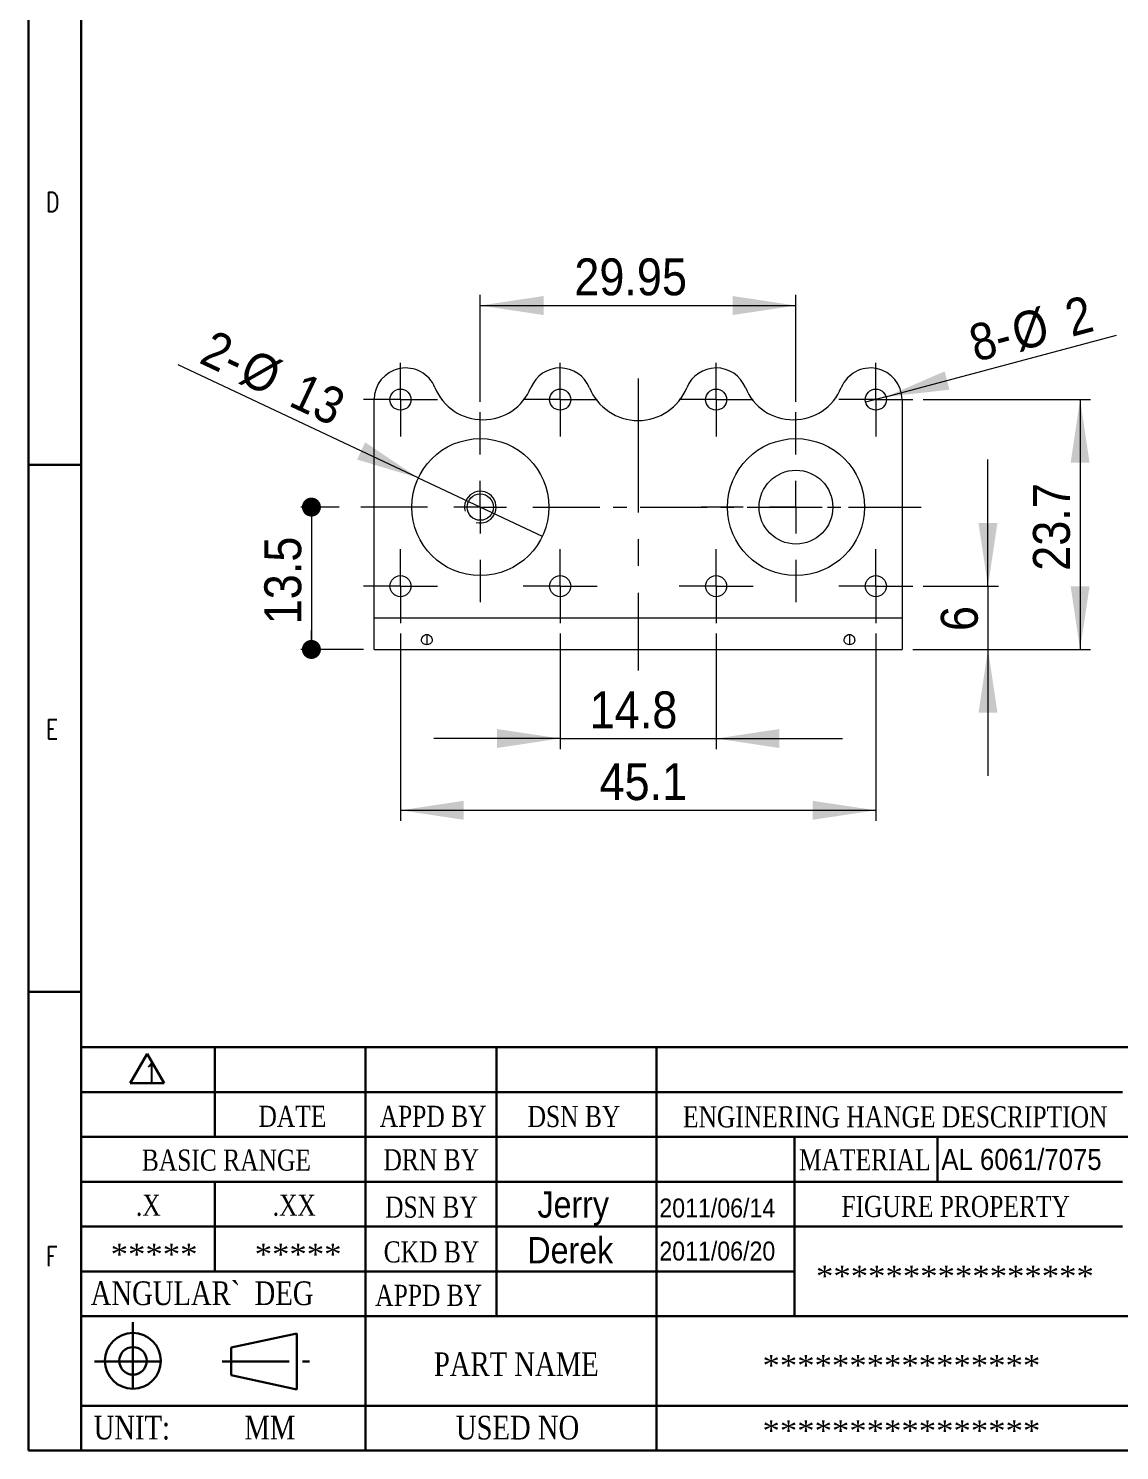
# Model space of a CAD drawing. Header units: millimetres. Extents: x 10 to 202, y 2 to 295.
# Drawn here: x 10 to 113.5, y 2.5 to 137.4 of the extents above; entities that cross this region are included whole.
import ezdxf

# ---------------------------------------------------------------- set-up
doc = ezdxf.new("R2010")
doc.units = ezdxf.units.MM
doc.linetypes.add('CENTER', pattern=[10.16, 6.35, -1.27, 1.27, -1.27])
doc.linetypes.add('CENTERX2', pattern=[20.32, 12.7, -2.54, 2.54, -2.54])
doc.layers.add('SLD-0', color=179, linetype='Continuous')
for name, color, linetype, lineweight in [('中心線2', 1, 'CENTER', 15), ('尺寸標柱線', 3, 'Continuous', 15), ('文字線性', 179, 'Continuous', 15)]:
    doc.layers.add(name, color=color, linetype=linetype, lineweight=lineweight)
doc.styles.add('SLDTEXTSTYLE0', font='GOTHIC.TTF', dxfattribs={"width": 0.913})
doc.styles.add('SLDTEXTSTYLE12', font='times.ttf', dxfattribs={"width": 0.8})
doc.styles.add('SLDTEXTSTYLE13', font='times.ttf', dxfattribs={"width": 1.090687})
doc.styles.add('SLDTEXTSTYLE14', font='txt_____.ttf', dxfattribs={"width": 0.75})
doc.styles.add('SLDTEXTSTYLE15', font='txt_____.ttf', dxfattribs={"width": 0.7})
doc.dimstyles.new('SLDDIMSTYLE0', dxfattribs={"dimtxt": 3.5, "dimasz": 6, "dimexe": 0, "dimexo": 0.0625, "dimgap": 0.875, "dimtad": 2, "dimdec": 1, "dimrnd": 1e-09, "dimzin": 12, "dimdsep": 46, "dimtxsty": 'SLDTEXTSTYLE0', "dimsah": 1, "dimcen": 0.09, "dimadec": 0, "dimazin": 0, "dimtfac": 1, "dimtdec": 1, "dimtofl": 0, "dimtmove": 0, "dimatfit": 3, "dimfxl": 0, "dimtolj": 1, "dimtzin": 12, "dimarcsym": 0})
doc.dimstyles.new('SLDDIMSTYLE1', dxfattribs={"dimtxt": 3.5, "dimasz": 6, "dimexe": 0, "dimexo": 0.0625, "dimgap": 0.875, "dimtad": 2, "dimrnd": 1e-09, "dimzin": 12, "dimdsep": 46, "dimtxsty": 'SLDTEXTSTYLE0', "dimsah": 1, "dimcen": 0.09, "dimadec": 0, "dimazin": 0, "dimtfac": 1, "dimtofl": 0, "dimtmove": 0, "dimatfit": 3, "dimfxl": 0, "dimtolj": 1, "dimtzin": 12, "dimarcsym": 0})
doc.dimstyles.new('SLDDIMSTYLE2', dxfattribs={"dimtxt": 3.5, "dimasz": 6, "dimexe": 0, "dimexo": 0.0625, "dimgap": 0.875, "dimtad": 2, "dimrnd": 1e-09, "dimzin": 12, "dimdsep": 46, "dimtxsty": 'SLDTEXTSTYLE0', "dimsah": 1, "dimcen": 0.09, "dimadec": 0, "dimazin": 0, "dimtfac": 1, "dimtmove": 0, "dimatfit": 3, "dimfxl": 0, "dimtolj": 1, "dimtzin": 12, "dimarcsym": 0})
doc.dimstyles.new('SLDDIMSTYLE4', dxfattribs={"dimtxt": 3.5, "dimasz": 1.8, "dimexe": 0, "dimexo": 0.0625, "dimgap": 0.875, "dimtad": 2, "dimdec": 1, "dimrnd": 1e-09, "dimzin": 12, "dimdsep": 46, "dimtxsty": 'SLDTEXTSTYLE0', "dimblk1": 'DOT', "dimblk2": 'DOT', "dimsah": 1, "dimcen": 0.09, "dimadec": 0, "dimazin": 0, "dimtfac": 1, "dimtdec": 1, "dimtofl": 0, "dimtmove": 0, "dimatfit": 3, "dimldrblk": 'DOT', "dimfxl": 0, "dimtolj": 1, "dimtzin": 12, "dimarcsym": 0})
doc.dimstyles.new('SLDDIMSTYLE5', dxfattribs={"dimtxt": 3.5, "dimasz": 6, "dimexe": 0, "dimexo": 0.0625, "dimgap": 0.875, "dimtad": 2, "dimdec": 1, "dimrnd": 1e-09, "dimzin": 12, "dimdsep": 46, "dimtxsty": 'SLDTEXTSTYLE0', "dimsah": 1, "dimcen": 0.09, "dimadec": 0, "dimazin": 0, "dimtfac": 1, "dimtdec": 1, "dimtofl": 0, "dimtmove": 0, "dimatfit": 3, "dimfxl": 0, "dimtolj": 1, "dimtzin": 12, "dimarcsym": 0})
doc.dimstyles.new('SLDDIMSTYLE6', dxfattribs={"dimtxt": 3.5, "dimasz": 6, "dimexe": 0, "dimexo": 0.0625, "dimgap": 0.875, "dimtad": 2, "dimrnd": 1e-09, "dimzin": 12, "dimdsep": 46, "dimtxsty": 'SLDTEXTSTYLE0', "dimsah": 1, "dimcen": 0.09, "dimadec": 0, "dimazin": 0, "dimtfac": 1, "dimtofl": 0, "dimtmove": 0, "dimatfit": 3, "dimfxl": 0, "dimtolj": 1, "dimtzin": 12, "dimarcsym": 0})

# ---------------------------------------------------------------- blocks, each defined once
blk = doc.blocks.new('_DOT')
at = {"color": 0, "linetype": 'ByBlock', "lineweight": -2}
blk.add_line((-0.5, 0), (-1, 0), dxfattribs=at)
at = {"color": 0, "linetype": 'ByBlock', "const_width": 0.5}
blk.add_lwpolyline([(-0.25, 0, 1), (0.25, 0, 1)], format="xyb", close=True, dxfattribs=at)
blk = doc.blocks.new('*D16')
at = {"layer": '尺寸標柱線', "color": 5}
for p, q in [((39.49, 91.99), (35.85, 91.99)), ((36.85, 91.99), (36.85, 78.49)), ((41.8, 78.49), (35.85, 78.49))]:
    blk.add_line(p, q, dxfattribs=at)
at = {"layer": '尺寸標柱線', "color": 5, "xscale": 1.8, "yscale": 1.8}
for p, rotation in [((36.85, 91.99, -11.47), 90.0000000000004), ((36.85, 78.49, -11.47), 270.0000000000004)]:
    blk.add_blockref('_DOT', p, dxfattribs=dict(at, rotation=rotation))
at = {"layer": '尺寸標柱線', "color": 5, "insert": (32.38, 80.87), "char_height": 3.5, "attachment_point": 1, "rotation": 90, "style": 'SLDTEXTSTYLE0'}
blk.add_mtext('13.5', dxfattribs=at)
blk = doc.blocks.new('*D17')
at = {"layer": '尺寸標柱線', "color": 5}
for p, q in [((60.45, 79.99), (60.45, 69.04)), ((75.25, 79.99), (75.25, 69.04)), ((60.45, 70.04), (48.45, 70.04)), ((60.45, 70.04), (75.25, 70.04)), ((75.25, 70.04), (87.25, 70.04))]:
    blk.add_line(p, q, dxfattribs=at)
for points in [[(60.45, 70.04), (54.45, 70.94), (54.45, 69.14)], [(75.25, 70.04), (81.25, 69.14), (81.25, 70.94)]]:
    blk.add_solid(points, dxfattribs=at)
at = {"layer": '尺寸標柱線', "color": 5, "insert": (63.25, 74.51), "char_height": 3.5, "attachment_point": 1, "style": 'SLDTEXTSTYLE0'}
blk.add_mtext('14.8', dxfattribs=at)
blk = doc.blocks.new('*D18')
at = {"layer": '尺寸標柱線', "color": 5}
for p, q in [((45.3, 79.99), (45.3, 62.23)), ((90.4, 79.99), (90.4, 62.23)), ((45.3, 63.23), (90.4, 63.23))]:
    blk.add_line(p, q, dxfattribs=at)
for points in [[(45.3, 63.23), (51.3, 62.33), (51.3, 64.13)], [(90.4, 63.23), (84.4, 64.13), (84.4, 62.33)]]:
    blk.add_solid(points, dxfattribs=at)
at = {"layer": '尺寸標柱線', "color": 5, "insert": (64.18, 67.7), "char_height": 3.5, "attachment_point": 1, "style": 'SLDTEXTSTYLE0'}
blk.add_mtext('45.1', dxfattribs=at)
blk = doc.blocks.new('*D19')
at = {"layer": '尺寸標柱線', "color": 5}
for p, q in [((52.87, 101.99), (52.87, 112.11)), ((82.82, 101.99), (82.82, 112.11)), ((52.87, 111.11), (82.82, 111.11))]:
    blk.add_line(p, q, dxfattribs=at)
for points in [[(52.87, 111.11), (58.87, 110.21), (58.87, 112.01)], [(82.82, 111.11), (76.82, 112.01), (76.82, 110.21)]]:
    blk.add_solid(points, dxfattribs=at)
at = {"layer": '尺寸標柱線', "color": 5, "insert": (61.79, 115.58), "char_height": 3.5, "attachment_point": 1, "style": 'SLDTEXTSTYLE0'}
blk.add_mtext('29.95', dxfattribs=at)
blk = doc.blocks.new('*D20')
at = {"layer": '尺寸標柱線', "color": 5}
for p, q in [((101.04, 84.49), (101.04, 96.49)), ((94.9, 84.49), (102.04, 84.49)), ((101.04, 84.49), (101.04, 78.49)), ((93.9, 78.49), (102.04, 78.49)), ((101.04, 78.49), (101.04, 66.49))]:
    blk.add_line(p, q, dxfattribs=at)
for points in [[(101.04, 84.49), (101.94, 90.49), (100.14, 90.49)], [(101.04, 78.49), (100.14, 72.49), (101.94, 72.49)]]:
    blk.add_solid(points, dxfattribs=at)
at = {"layer": '尺寸標柱線', "color": 5, "insert": (96.57, 80.23), "char_height": 3.5, "attachment_point": 1, "rotation": 90, "style": 'SLDTEXTSTYLE0'}
blk.add_mtext('6', dxfattribs=at)
blk = doc.blocks.new('*D21')
at = {"layer": '尺寸標柱線', "color": 5}
for p, q in [((94.9, 102.19), (110.78, 102.19)), ((109.78, 102.19), (109.78, 78.49)), ((93.9, 78.49), (110.78, 78.49))]:
    blk.add_line(p, q, dxfattribs=at)
for points in [[(109.78, 102.19), (108.88, 96.19), (110.68, 96.19)], [(109.78, 78.49), (110.68, 84.49), (108.88, 84.49)]]:
    blk.add_solid(points, dxfattribs=at)
at = {"layer": '尺寸標柱線', "color": 5, "insert": (105.31, 85.95), "char_height": 3.5, "attachment_point": 1, "rotation": 90, "style": 'SLDTEXTSTYLE0'}
blk.add_mtext('23.7', dxfattribs=at)
blk = doc.blocks.new('*D22')
at = {"layer": '尺寸標柱線', "color": 5}
for q in [(113.25, 108.31), (89.43, 101.93)]:
    blk.add_line((91.36, 102.45), q, dxfattribs=at)
blk.add_solid([(91.36, 102.45), (97.39, 103.13), (96.93, 104.87)], dxfattribs=at)
at = {"layer": '尺寸標柱線', "color": 5, "char_height": 3.5, "attachment_point": 1, "rotation": 15, "style": 'SLDTEXTSTYLE0'}
for s, insert in [('2', (108.07, 111.51)), ('%%c', (102.98, 110.14)), ('8-', (98.97, 109.13))]:
    blk.add_mtext(s, dxfattribs=dict(at, insert=insert))
blk = doc.blocks.new('*D23')
at = {"layer": '尺寸標柱線', "color": 5}
for q in [(24.22, 105.49), (58.75, 89.22)]:
    blk.add_line((46.99, 94.76), q, dxfattribs=at)
blk.add_solid([(46.99, 94.76), (41.95, 98.13), (41.18, 96.5)], dxfattribs=at)
at = {"layer": '尺寸標柱線', "color": 5, "char_height": 3.5, "attachment_point": 1, "rotation": 334.7684, "style": 'SLDTEXTSTYLE0'}
for s, insert in [('2-', (27.57, 108.89)), ('%%c', (31.29, 107.08)), ('13', (36.06, 104.83))]:
    blk.add_mtext(s, dxfattribs=dict(at, insert=insert))
blk = doc.blocks.new('SW_CENTERMARKSYMBOL_5')
at = {"layer": '中心線2', "color": 0}
for p, q in [((0, 5), (0, 9)), ((0, 0), (0, 2.5)), ((-5, 0), (-9, 0)), ((0, 0), (-2.5, 0)), ((0, 0), (0, -2.5)), ((0, 0), (2.5, 0)), ((5, 0), (9, 0)), ((0, -5), (0, -9))]:
    blk.add_line(p, q, dxfattribs=at)
blk = doc.blocks.new('SW_CENTERMARKSYMBOL_6')
at = {"layer": '中心線2', "color": 0}
for p, q in [((0, 2.5), (0, 3.5)), ((0, 0), (0, 2.5)), ((-2.5, 0), (-3.5, 0)), ((0, 0), (-2.5, 0)), ((0, 0), (0, -2.5)), ((0, 0), (2.5, 0)), ((2.5, 0), (3.5, 0)), ((0, -2.5), (0, -3.5))]:
    blk.add_line(p, q, dxfattribs=at)
blk = doc.blocks.new('SW_CENTERMARKSYMBOL_7')
at = {"layer": '中心線2', "color": 0}
for p, q in [((0, 2.5), (0, 3.5)), ((0, 0), (0, 2.5)), ((-2.5, 0), (-3.5, 0)), ((0, 0), (-2.5, 0)), ((0, 0), (0, -2.5)), ((0, 0), (2.5, 0)), ((2.5, 0), (3.5, 0)), ((0, -2.5), (0, -3.5))]:
    blk.add_line(p, q, dxfattribs=at)
blk = doc.blocks.new('SW_CENTERMARKSYMBOL_8')
at = {"layer": '中心線2', "color": 0}
for p, q in [((0, 2.5), (0, 3.5)), ((0, 0), (0, 2.5)), ((-2.5, 0), (-3.5, 0)), ((0, 0), (-2.5, 0)), ((0, 0), (0, -2.5)), ((0, 0), (2.5, 0)), ((2.5, 0), (3.5, 0)), ((0, -2.5), (0, -3.5))]:
    blk.add_line(p, q, dxfattribs=at)
blk = doc.blocks.new('SW_CENTERMARKSYMBOL_9')
at = {"layer": '中心線2', "color": 0}
for p, q in [((0, 2.5), (0, 3.5)), ((0, 0), (0, 2.5)), ((-2.5, 0), (-3.5, 0)), ((0, 0), (-2.5, 0)), ((0, 0), (0, -2.5)), ((0, 0), (2.5, 0)), ((2.5, 0), (3.5, 0)), ((0, -2.5), (0, -3.5))]:
    blk.add_line(p, q, dxfattribs=at)
blk = doc.blocks.new('SW_CENTERMARKSYMBOL_10')
at = {"layer": '中心線2', "color": 0}
for p, q in [((0, 2.5), (0, 3.5)), ((0, 0), (0, 2.5)), ((-2.5, 0), (-3.5, 0)), ((0, 0), (-2.5, 0)), ((0, 0), (0, -2.5)), ((0, 0), (2.5, 0)), ((2.5, 0), (3.5, 0)), ((0, -2.5), (0, -3.5))]:
    blk.add_line(p, q, dxfattribs=at)
blk = doc.blocks.new('SW_CENTERMARKSYMBOL_11')
at = {"layer": '中心線2', "color": 0}
for p, q in [((0, 2.5), (0, 3.5)), ((0, 0), (0, 2.5)), ((-2.5, 0), (-3.5, 0)), ((0, 0), (-2.5, 0)), ((0, 0), (0, -2.5)), ((0, 0), (2.5, 0)), ((2.5, 0), (3.5, 0)), ((0, -2.5), (0, -3.5))]:
    blk.add_line(p, q, dxfattribs=at)
blk = doc.blocks.new('SW_CENTERMARKSYMBOL_12')
at = {"layer": '中心線2', "color": 0}
for p, q in [((0, 2.5), (0, 3.5)), ((0, 0), (0, 2.5)), ((-2.5, 0), (-3.5, 0)), ((0, 0), (-2.5, 0)), ((0, 0), (0, -2.5)), ((0, 0), (2.5, 0)), ((2.5, 0), (3.5, 0)), ((0, -2.5), (0, -3.5))]:
    blk.add_line(p, q, dxfattribs=at)
blk = doc.blocks.new('SW_CENTERMARKSYMBOL_13')
at = {"layer": '中心線2', "color": 0}
for p, q in [((0, 2.5), (0, 3.5)), ((0, 0), (0, 2.5)), ((-2.5, 0), (-3.5, 0)), ((0, 0), (-2.5, 0)), ((0, 0), (0, -2.5)), ((0, 0), (2.5, 0)), ((2.5, 0), (3.5, 0)), ((0, -2.5), (0, -3.5))]:
    blk.add_line(p, q, dxfattribs=at)
blk = doc.blocks.new('SW_CENTERMARKSYMBOL_14')
at = {"layer": '中心線2', "color": 0}
for p, q in [((0, 5), (0, 9)), ((0, 0), (0, 2.5)), ((-5, 0), (-12.39, 0)), ((0, 0), (-2.5, 0)), ((0, 0), (0, -2.5)), ((0, 0), (2.5, 0)), ((5, 0), (41.9, 0)), ((0, -5), (0, -9))]:
    blk.add_line(p, q, dxfattribs=at)

msp = doc.modelspace()

# ---------------------------------------------------------------- linework, layer by layer
at = {"color": 7, "linetype": 'Continuous', "lineweight": 15}
for p, q in [((42.797, 81.487), (42.797, 102.187)), ((92.897, 102.187), (92.897, 81.487)), ((42.797, 78.487), (42.797, 81.487)), ((42.797, 81.487), (92.897, 81.487)), ((92.897, 81.487), (92.897, 78.487)), ((42.797, 78.487), (92.897, 78.487))]:
    msp.add_line(p, q, dxfattribs=at)
at = {"color": 8, "linetype": 'Continuous', "lineweight": 15}
for p, q in [((47.797, 79.908), (47.797, 78.935)), ((87.897, 79.908), (87.897, 78.935))]:
    msp.add_line(p, q, dxfattribs=at)
at = {"color": 7, "linetype": 'Continuous', "lineweight": 15}
for centre, radius in [((45.297, 102.187), 1), ((60.447, 102.187), 1), ((75.247, 102.187), 1), ((90.397, 102.187), 1), ((52.872, 91.987), 6.5), ((82.822, 91.987), 6.5), ((82.822, 91.987), 3.5), ((52.872, 91.987), 1.25), ((45.297, 84.487), 1), ((60.447, 84.487), 1), ((75.247, 84.487), 1), ((90.397, 84.487), 1)]:
    msp.add_circle(centre, radius, dxfattribs=at)
for centre, radius, start, end in [((45.797, 102.187), 3, 22.27186, 180), ((60.447, 102.187), 3, 22.0679, 157.72814), ((75.247, 102.187), 3, 22.27186, 157.9321), ((89.897, 102.187), 3, 0, 157.72814), ((53.122, 105.187), 4.916, 202.27186, 337.72814), ((67.847, 105.187), 4.985, 202.0679, 337.9321), ((82.572, 105.187), 4.916, 202.27186, 337.72814)]:
    msp.add_arc(centre, radius, start, end, dxfattribs=at)
at = {"color": 7, "linetype": 'Continuous', "lineweight": 0}
msp.add_arc((52.872, 91.987), 1.5, 255, 195, dxfattribs=at)
at = {"color": 7, "linetype": 'Continuous', "lineweight": 15}
for points in [[(47.797, 78.935), (47.719, 78.935), (47.641, 78.949), (47.51, 78.998), (47.458, 79.032), (47.334, 79.152), (47.297, 79.254), (47.297, 79.421), (47.307, 79.479), (47.346, 79.593), (47.375, 79.652), (47.457, 79.759), (47.51, 79.81), (47.64, 79.885), (47.718, 79.909), (47.797, 79.908)], [(47.797, 79.908), (47.877, 79.908), (47.954, 79.885), (48.085, 79.81), (48.137, 79.76), (48.261, 79.598), (48.298, 79.476), (48.297, 79.309), (48.288, 79.256), (48.249, 79.158), (48.219, 79.112), (48.137, 79.032), (48.084, 78.998), (47.954, 78.949), (47.876, 78.935), (47.797, 78.935)], [(87.897, 78.935), (87.819, 78.935), (87.741, 78.949), (87.61, 78.998), (87.558, 79.032), (87.434, 79.152), (87.397, 79.254), (87.397, 79.421), (87.407, 79.479), (87.446, 79.593), (87.475, 79.652), (87.557, 79.759), (87.61, 79.81), (87.74, 79.885), (87.818, 79.909), (87.897, 79.908)], [(87.897, 79.908), (87.977, 79.908), (88.054, 79.885), (88.185, 79.81), (88.237, 79.76), (88.361, 79.598), (88.398, 79.476), (88.397, 79.309), (88.388, 79.256), (88.349, 79.158), (88.319, 79.112), (88.237, 79.032), (88.184, 78.998), (88.054, 78.949), (87.976, 78.935), (87.897, 78.935)]]:
    msp.add_open_spline(points, degree=3, knots=[0, 0, 0, 0, 0.125, 0.125, 0.25, 0.25, 0.5, 0.5, 0.625, 0.625, 0.75, 0.75, 0.875, 0.875, 1, 1, 1, 1], dxfattribs=at)
at = {"layer": 'SLD-0', "color": 7, "linetype": 'Continuous', "lineweight": 30}
for p, q in [((10, 294.5), (10, 2.5)), ((10, 96), (15, 96)), ((29.239, 12.276), (35.451, 13.602)), ((35.451, 13.602), (35.451, 8.297)), ((29.239, 12.276), (29.239, 9.659)), ((29.239, 9.659), (35.451, 8.297)), ((202.2, 2.5), (10, 2.5))]:
    msp.add_line(p, q, dxfattribs=at)
at = {"layer": 'SLD-0', "color": 7, "lineweight": 30}
for p, q in [((15, 289.5), (15, 2.5)), ((15, 57.75), (15, 2.5)), ((15, 57.75), (15, 2.5)), ((15, 46), (10, 46)), ((202.2, 40.75), (15, 40.75)), ((27.67, 40.654), (27.67, 32.25)), ((41.991, 40.75), (41.991, 15.25)), ((54.399, 40.75), (54.399, 15.25)), ((69.6, 2.5), (69.6, 40.75)), ((21.273, 40.141), (19.661, 37.35)), ((22.885, 37.35), (21.273, 40.141)), ((113.8, 36.5), (15, 36.5)), ((19.661, 37.35), (22.885, 37.35)), ((202.2, 32.25), (15, 32.25)), ((82.68, 32.25), (82.68, 15.25)), ((96.254, 32.25), (96.254, 28)), ((113.8, 28), (15, 28)), ((27.67, 28), (27.67, 19.5)), ((113.8, 23.75), (15, 23.75)), ((82.68, 19.5), (15, 19.5)), ((69.6, 15.25), (15, 15.25)), ((41.991, 15.25), (41.991, 2.5)), ((69.6, 15.25), (202.2, 15.25)), ((15, 6.75), (202.2, 6.75))]:
    msp.add_line(p, q, dxfattribs=at)
at = {"layer": 'SLD-0', "color": 7, "linetype": 'CENTER', "lineweight": 30}
for p, q in [((19.892, 14.685), (19.892, 7.668)), ((16.27, 10.962), (23.625, 10.962)), ((28.381, 10.956), (36.672, 10.956))]:
    msp.add_line(p, q, dxfattribs=at)
at = {"layer": 'SLD-0', "color": 7, "linetype": 'Continuous', "lineweight": 30}
for centre, radius in [((19.912, 11.008), 2.651), ((19.92, 11.005), 1.303)]:
    msp.add_circle(centre, radius, dxfattribs=at)
at = {"layer": '中心線2', "color": 1, "linetype": 'CENTERX2', "lineweight": 0}
msp.add_line((67.847, 104.187), (67.847, 76.487), dxfattribs=at)

# ---------------------------------------------------------------- block references
at = {"layer": '中心線2', "color": 1}
for name, p in [('SW_CENTERMARKSYMBOL_12', (45.297, 102.187)), ('SW_CENTERMARKSYMBOL_6', (60.447, 102.187)), ('SW_CENTERMARKSYMBOL_7', (75.247, 102.187)), ('SW_CENTERMARKSYMBOL_8', (90.397, 102.187)), ('SW_CENTERMARKSYMBOL_14', (52.872, 91.987)), ('SW_CENTERMARKSYMBOL_5', (82.822, 91.987)), ('SW_CENTERMARKSYMBOL_13', (45.297, 84.487)), ('SW_CENTERMARKSYMBOL_11', (60.447, 84.487)), ('SW_CENTERMARKSYMBOL_10', (75.247, 84.487)), ('SW_CENTERMARKSYMBOL_9', (90.397, 84.487))]:
    msp.add_blockref(name, p, dxfattribs=at)

# ---------------------------------------------------------------- texts
at = {"layer": 'SLD-0', "color": 7, "attachment_point": 1}
for s, insert, char_height, style in [('D', (11.667, 121.852), 1.852, 'SLDTEXTSTYLE14'), ('E', (11.667, 71.852), 1.852, 'SLDTEXTSTYLE14'), ('1', (21.068, 39.252), 1.8, 'SLDTEXTSTYLE15'), ('DATE', (31.828, 35.206), 2, 'SLDTEXTSTYLE12'), ('APPD BY', (43.321, 35.206), 2, 'SLDTEXTSTYLE12'), ('DSN BY', (57.36, 35.19), 2, 'SLDTEXTSTYLE12'), ('ENGINERING HANGE DESCRIPTION', (72.1, 35.155), 2, 'SLDTEXTSTYLE12'), ('BASIC RANGE', (20.757, 31.05), 2, 'SLDTEXTSTYLE12'), ('DRN BY', (43.687, 31.081), 2, 'SLDTEXTSTYLE12'), ('MATERIAL', (83.109, 31.081), 2, 'SLDTEXTSTYLE12'), ('.X', (20.197, 26.77), 2, 'SLDTEXTSTYLE12'), ('.XX', (33.175, 26.77), 2, 'SLDTEXTSTYLE12'), ('DSN BY', (43.841, 26.595), 2, 'SLDTEXTSTYLE12'), ('FIGURE PROPERTY', (87.129, 26.655), 2, 'SLDTEXTSTYLE12'), ('F', (11.667, 21.852), 1.852, 'SLDTEXTSTYLE14'), ('*****', (17.803, 22.113), 2, 'SLDTEXTSTYLE13'), ('*****', (31.466, 22.113), 2, 'SLDTEXTSTYLE13'), ('CKD BY', (43.705, 22.345), 2, 'SLDTEXTSTYLE12'), ('****************', (84.726, 20.037), 2, 'SLDTEXTSTYLE13'), ('ANGULAR`  DEG', (15.904, 18.549), 2.25, 'SLDTEXTSTYLE12'), ('APPD BY', (42.905, 18.224), 2, 'SLDTEXTSTYLE12'), ('PART NAME', (48.472, 11.819), 2.25, 'SLDTEXTSTYLE12'), ('****************', (79.645, 11.569), 2, 'SLDTEXTSTYLE13'), ('UNIT:', (16.182, 5.8), 2.25, 'SLDTEXTSTYLE12'), ('MM', (30.495, 5.8), 2.25, 'SLDTEXTSTYLE12'), ('USED NO', (50.554, 5.8), 2.25, 'SLDTEXTSTYLE12'), ('****************', (79.645, 5.379), 2, 'SLDTEXTSTYLE13')]:
    msp.add_mtext(s, dxfattribs=dict(at, insert=insert, char_height=char_height, style=style))
at = {"layer": '文字線性', "color": 5, "attachment_point": 1, "style": 'SLDTEXTSTYLE0'}
for s, insert, char_height in [('AL 6061/7075', (96.615, 31.113), 2), ('Jerry', (58.301, 27.096), 2.5), ('2011/06/14', (69.859, 26.407), 1.8), ('Derek', (57.341, 22.754), 2.5), ('2011/06/20', (69.859, 22.325), 1.8)]:
    msp.add_mtext(s, dxfattribs=dict(at, insert=insert, char_height=char_height))

# ---------------------------------------------------------------- dimensions: what is measured, and where the dimension line sits
at = {"layer": '尺寸標柱線', "color": 5}
for base, p1, p2, dimstyle, picture, middle in [((82.822, 111.114), (52.872, 100.987), (82.822, 100.987), 'SLDDIMSTYLE6', '*D19', (67.607, 111.114)), ((90.397, 63.231), (45.297, 80.987), (90.397, 80.987), 'SLDDIMSTYLE0', '*D18', (68.707, 63.231)), ((75.247, 70.037), (60.447, 80.987), (75.247, 80.987), 'SLDDIMSTYLE5', '*D17', (67.776, 70.037))]:
    dim = msp.add_linear_dim(base=base, p1=p1, p2=p2, dimstyle=dimstyle, dxfattribs=at)
    dim.commit()
    dim.dimension.update_dxf_attribs({"geometry": picture, "text_midpoint": middle, "dimtype": 160})
for p1, p2, text, picture, middle in [((89.431, 101.928), (91.363, 102.445), '8-<>', '*D22', (106.145, 106.406)), ((58.752, 89.216), (46.993, 94.757), '2-<>', '*D23', (32.097, 101.777))]:
    dim = msp.add_diameter_dim_2p(p1=p1, p2=p2, text=text, dimstyle='SLDDIMSTYLE2', dxfattribs=at)
    dim.commit()
    dim.dimension.update_dxf_attribs({"geometry": picture, "text_midpoint": middle, "dimtype": 163})
for base, p1, p2, dimstyle, picture, middle in [((109.783, 78.487), (93.897, 102.187), (92.897, 78.487), 'SLDDIMSTYLE0', '*D21', (109.783, 90.476)), ((101.044, 78.487), (93.897, 84.487), (92.897, 78.487), 'SLDDIMSTYLE1', '*D20', (101.044, 81.519)), ((36.849, 78.487), (40.486, 91.987), (42.797, 78.487), 'SLDDIMSTYLE4', '*D16', (36.849, 85.397))]:
    dim = msp.add_linear_dim(base=base, p1=p1, p2=p2, angle=90, dimstyle=dimstyle, dxfattribs=at)
    dim.commit()
    dim.dimension.update_dxf_attribs({"geometry": picture, "text_midpoint": middle, "dimtype": 160})

doc.saveas('drawing.dxf')
